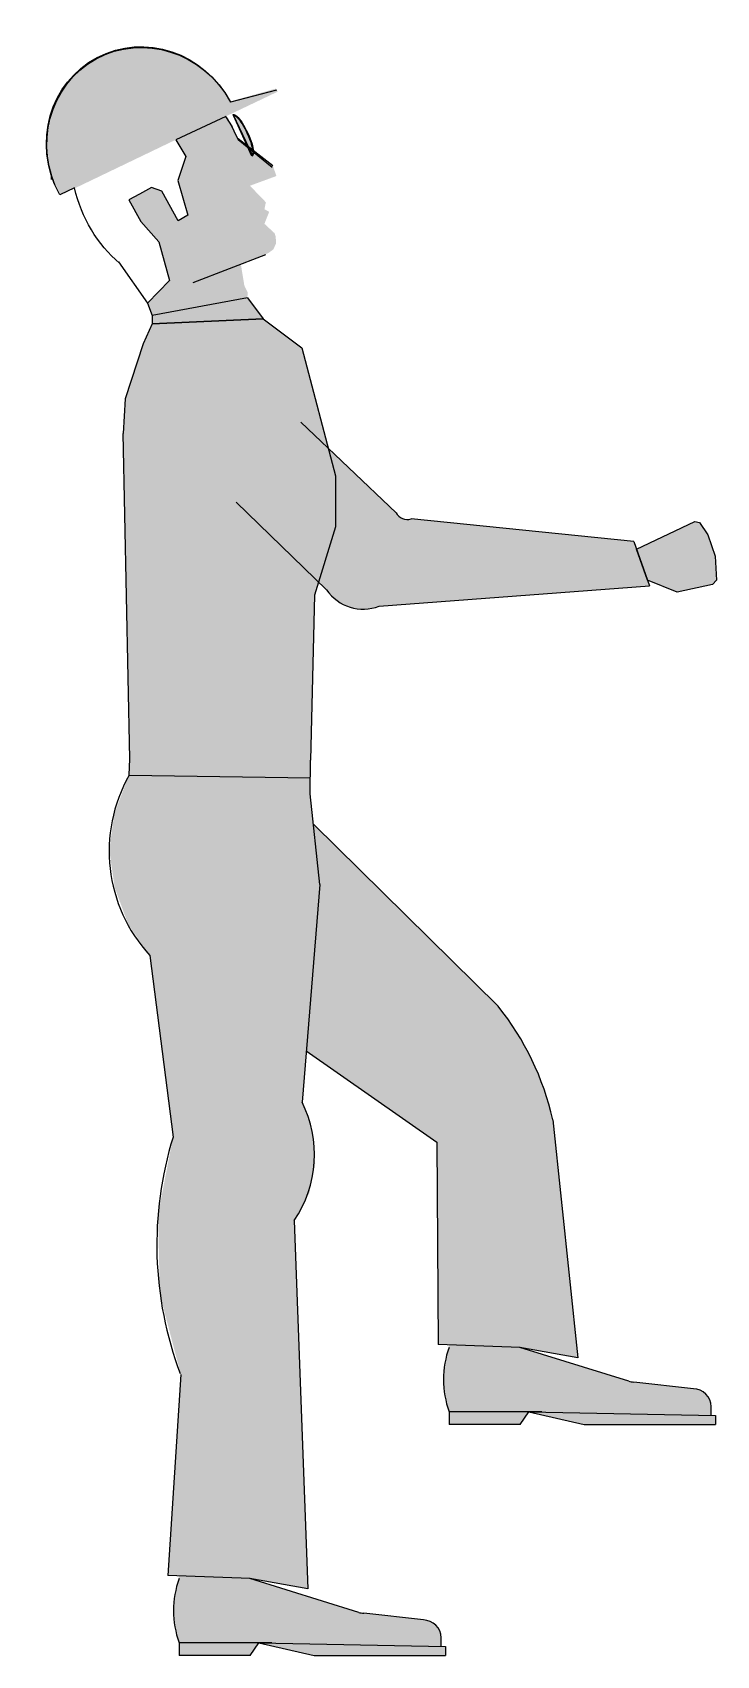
# Model space of a CAD drawing. Header units: millimetres. Extents: x -173 to 635, y 0 to 1918.
import ezdxf

# ---------------------------------------------------------------- set-up
doc = ezdxf.new("R2010")
doc.units = ezdxf.units.MM
doc.layers.add('dim', color=7, linetype='Continuous', lineweight=15)

msp = doc.modelspace()

# ---------------------------------------------------------------- hatches: boundary and pattern name
at = {"transparency": 33554687}
h = msp.add_hatch(color=256, dxfattribs=at)
edge = h.paths.add_edge_path(flags=0)
edge.add_line((54.93630868255423, 1819.525777103612), (-122.5348140096758, 1734.289900493808))
edge.add_line((-122.5348140096758, 1734.289900493808), (-139.9352109486572, 1726.010728510795))
edge.add_ellipse((-39.7513107033592, 1781.279867925914), major_axis=(58.11734333881323, -105.3467122740462), ratio=0.950992186494054, start_angle=90.00000000005139, end_angle=270.00000000004434, ccw=False)
edge.add_line((60.43258954190242, 1836.5490073408), (114.4618880322887, 1851.739393070107))
edge.add_line((114.4618880322887, 1851.739393070107), (116.644625416302, 1848.092345391633))
edge.add_line((116.644625416302, 1848.092345391633), (55.34587038918107, 1818.926175389672))
edge.add_ellipse((-21.06464009408955, 1747.281012749765), major_axis=(44.25366122100239, -123.5644607827999), ratio=0.7721152249564551, start_angle=104.5003343228677, end_angle=104.7611194766043)
for color, points in [(31, [(-32.00213046025601, 1583.711515586358), (-37.43755364523531, 1598.067482624901), (-11.22151130290149, 1624.781523638172), (-23.87264407794282, 1670.59595475602), (-45.27046321142552, 1694.631686481647), (-59.33781032771367, 1720.189042516286), (-46.80023944282584, 1727.090005252277), (-32.81602576348087, 1734.787232919829), (-20.32300793994364, 1730.354122452438), (-1.212649593413516, 1695.634695386747), (10.36049276187987, 1702.004814835731), (-1.613909657884506, 1743.165266903583), (7.854060117213521, 1771.624060449656), (-3.810731452089385, 1791.310733505758), (55.34587038918107, 1818.926175389672), (63.07364940031403, 1806.36132807401), (70.00677605655801, 1792.35130270943), (110.8072152285604, 1760.360049509443), (115.0881556497916, 1748.40686687571), (83.7387200735975, 1736.905706917169), (102.5981874946883, 1717.38239282812), (100.897309951295, 1709.187154326355), (106.4783888892853, 1706.091938885394), (100.893481104169, 1691.900265433127), (112.7693371566274, 1680.90290714032), (114.1312126909979, 1677.100297109457), (114.7079697052686, 1668.928168643033), (111.4697258273736, 1661.712003878551), (105.2173638979293, 1657.192308432888), (73.01334067474818, 1644.145533669507), (77.10198842728278, 1619.066613433417), (81.03994697329472, 1610.992383870762), (80.73537423059315, 1604.379043594934)]), (144, [(99.24076983514533, 1579.49611963192), (-31.9657406532715, 1573.568732321961), (-32.00213046025601, 1583.711515586358), (80.74450796829478, 1604.421195775503)]), (144, [(155.1757040017837, 1037.310800861102), (-58.99451246942044, 1040.428490379825), (-58.11883569724159, 1059.484711000929), (-66.2491387472619, 1444.183248015586), (-63.80067415358644, 1484.953712131362), (-42.64189813697158, 1550.08105941955), (-31.9657406532715, 1573.568732321961), (99.24076983514533, 1579.49611963192), (114.2606217093271, 1568.335987289203), (145.2848461504254, 1545.284198663197), (167.8702962209936, 1459.233877128921), (184.9512703793516, 1394.155549539486), (184.9512703793516, 1333.822836326435), (159.9138232589612, 1252.901594212046), (158.951648395996, 1213.30302350386), (157.1080100061372, 1137.427579288837), (155.1757040017837, 1057.902995050419)]), (144, [(143.8176417566938, 1457.506955844583), (256.489213293753, 1350.512850662926, 0.3417758209897966), (274.2941440443101, 1343.117259505438), (537.5357185186076, 1316.400028778939), (540.7361448829251, 1307.391190157272), (553.7792671120696, 1270.676274734084), (556.0511457427492, 1264.281193071743), (236.6426283421097, 1240.151311282301, -0.3479024416372287), (174.3540343653731, 1259.32016029954), (67.3013325016218, 1363.047853262164), (135.919920869841, 1419.671609066194)]), (31, [(540.7361448829251, 1307.391190157272), (609.7187516237318, 1340.053487918573), (615.3339557741347, 1338.875128232408), (625.2617691039995, 1324.207532173954), (633.8267155894719, 1299.330596691929), (635.4001888233324, 1270.672108200146), (630.5204873348048, 1265.507614771603), (588.9327167342853, 1256.446983856382), (553.7792671120696, 1270.676274734084)]), (144, [(155.1757040017837, 1037.932427990949), (155.1757040017837, 1016.718606671551), (166.2556079331043, 911.1616133598145), (145.3473317770186, 654.0252282479778), (157.4949473280358, 621.2196989560034), (160.8901830866162, 580.961903532967), (154.0997115694554, 547.0095459469594), (136.1801710875297, 514.1353121700231), (152.1591828973324, 78.75956785213202), (83.72176763810421, 91.07302685198374), (0.09844674257328734, 93.94701965199783), (-13.1420840677165, 94.400565369986), (2.069521597579296, 332.2088533903006), (-22.89384104468627, 427.3549447781406), (-24.78343117197801, 521.8344511436298), (-7.107463179345359, 612.7449922191445), (-34.59283424841124, 827.3423199909739), (-60.25380982657225, 864.1943378129508), (-76.07655228028307, 907.4741921715904), (-82.5917991729948, 951.6847960862797), (-76.54192705835885, 994.9646504451521), (-59.12552436828264, 1040.690051181009)]), (144, [(441.7176312113625, 633.1877081293082, 0.1146493086116371), (377.0772322236706, 767.2566830523274), (158.8119363200458, 982.527642494243), (166.2556079331043, 911.1616133598145), (150.2666479346474, 714.5244853149816), (304.7523977575329, 606.7779353274964), (306.0806558630866, 367.5134839899838), (402.8790804987332, 364.1977173009294), (471.3819228281354, 351.8724864721298)]), (49, [(628.9727399308031, 283.7204956843052), (634.2227399308031, 283.6129186202306), (634.2227399308031, 273.1129186202306), (478.8725873456206, 273.1129186202306), (413.4285066818265, 288.1371844145469), (403.2227399308031, 273.1129186202306), (319.2227399308031, 273.1129186202306), (319.2227399308613, 288.1371844145469, -0.1695982342089085), (319.3211866733764, 367.0599382719956), (402.9445075689073, 364.1859454719815), (531.5889569731298, 324.0719782966189, 0.07116845775489722), (537.4770317428483, 323.229621400591), (607.9727399308031, 315.1129186202306, -0.414213562373095), (628.9727399308031, 294.1129186202306)]), (49, [(309.75, 10.60757706430741), (315, 10.5), (315, 0), (159.6498474148175, 0), (94.20576675102348, 15.02426579454914), (84, 0), (0, 0), (5.820766091346741e-11, 15.02426579454914, -0.1695982342089085), (0.09844674257328734, 93.94701965199783), (83.72176763810421, 91.07302685198374), (212.3662170423268, 50.95905967662111, 0.07116845775489722), (218.2542918120453, 50.11670278036036), (288.75, 42, -0.414213562373095), (309.75, 21)])]:
    msp.add_hatch(color=color, dxfattribs=at).paths.add_polyline_path(points)
h = msp.add_hatch(color=256, dxfattribs=at)
edge = h.paths.add_edge_path()
edge.add_line((87.91616785705992, 1778.308711517602), (82.24583854506636, 1782.75476514874))
edge.add_line((82.24583854506636, 1782.75476514874), (64.08247296839545, 1820.928844806273))
edge.add_ellipse((75.43833356812684, 1797.062148665311), major_axis=(11.35586059964263, -23.8666961404961), ratio=0.2261427533516489, start_angle=70.44512389094928, end_angle=180, ccw=False)
h = msp.add_hatch(color=256, dxfattribs=at)
edge = h.paths.add_edge_path(flags=0)
edge.add_ellipse((75.43833356812684, 1797.062148665311), major_axis=(11.35586059964263, -23.8666961404961), ratio=0.2261427533516489, start_angle=0, end_angle=70.44512389094928, ccw=False)
edge.add_line((86.79419416777091, 1773.195452524815), (82.24583854506636, 1782.754765148507))
edge.add_line((82.24583854506636, 1782.75476514874), (87.91616785705992, 1778.308711517602))

# ---------------------------------------------------------------- linework, layer by layer
for p, q in [((115.0721451983845, 1849.905613185838), (60.79672798437241, 1835.619536039885)), ((86.79419416777091, 1773.195452524815), (64.08247296839545, 1820.92884480604)), ((86.09676842547196, 1771.834623561008), (64.18527432288829, 1819.940604942851)), ((109.8921136847421, 1758.600036486983), (69.63155862387066, 1791.268122198991)), ((-150.824101725826, 1744.466935066506), (-150.9776923145982, 1748.714488384314)), ((-123.5348140096758, 1734.289900493808), (-140.9352109486572, 1726.010728510795)), ((16.61853320841328, 1622.374426272465), (102.5803287317758, 1655.540019809268)), ((80.74450796829478, 1604.421195775503), (99.24076983514533, 1579.49611963192)), ((-31.9657406532715, 1573.568732321961), (-42.64189813697158, 1550.08105941955)), ((-32.00213046025601, 1583.711515586358), (-31.9657406532715, 1573.568732321961)), ((99.24076983514533, 1579.49611963192), (-31.9657406532715, 1573.568732321961)), ((99.24076983514533, 1579.49611963192), (145.2848461504254, 1545.284198663197)), ((-42.64189813697158, 1550.08105941955), (-63.80067415358644, 1484.953712131362)), ((145.2848461504254, 1545.284198663197), (184.9512703793516, 1394.155549539486)), ((-63.80067415358644, 1484.953712131362), (-66.2491387472619, 1444.183248015586)), ((-58.11883569724159, 1059.484711000929), (-66.2491387472619, 1444.183248015586)), ((143.8176417566938, 1457.506955844583), (256.489213293753, 1350.512850663159)), ((184.9512703793516, 1394.155549539486), (184.9512703793516, 1333.822836326435)), ((67.3013325016218, 1363.047853262164), (174.3540343653731, 1259.32016029954)), ((537.5357185186076, 1316.400028778939), (274.2941440443101, 1343.117259505438)), ((184.9512703793516, 1333.822836326435), (159.9138232589612, 1252.901594212046)), ((537.5357185186076, 1316.400028778939), (556.0511457427492, 1264.281193071743)), ((159.9138232589612, 1252.901594212046), (155.1757040017837, 1057.902995050419)), ((236.6426283418623, 1240.151311281836), (556.0511457427492, 1264.281193071743)), ((-58.99451246942044, 1040.428490379825), (-58.11883569724159, 1059.484711000929)), ((155.084731089788, 1018.262136287056), (155.1757040017837, 1057.902995050419)), ((166.2556079331043, 911.1616133598145), (155.084731089788, 1018.262136287056)), ((158.8119363199876, 982.5276424943004), (377.07723222395, 767.2566830520518)), ((166.2556079331043, 911.1616133598145), (145.3473317770186, 654.0252282479778)), ((-34.59283424841124, 827.3423199909739), (-7.107463179345359, 612.7449922191445)), ((150.2666479346735, 714.5244853149634), (304.7523977575329, 606.7779353274964)), ((441.7176313132659, 633.1877071629278), (471.3819228281354, 351.8724864721298)), ((304.7523977575329, 606.7779353274964), (306.0806558630866, 367.5134839899838)), ((136.1801710875297, 514.1353121700231), (152.1591828973324, 78.75956785213202)), ((403.2227399308031, 364.1859454719815), (306.0806558630866, 367.5134839899838)), ((531.5889569727369, 324.0719782966189), (402.9445075689073, 364.1859454719815)), ((471.3819228281354, 351.8724864721298), (402.9445075689073, 364.1859454719815)), ((2.069521597579296, 332.2088533903006), (-13.1420840677165, 94.400565369986)), ((607.9727399308031, 315.1129186202306), (537.4770317428483, 323.229621400591)), ((428.8628490328629, 288.1371844145469), (319.2227399308031, 288.1371844145469)), ((319.2227399308031, 288.1371844145469), (319.2227399308031, 273.1129186202306)), ((403.2227399308031, 273.1129186202306), (413.4285066818265, 288.1371844145469)), ((413.4285066818265, 288.1371844145469), (634.2227399308031, 283.6129186202306)), ((413.4285066818265, 288.1371844145469), (478.8725873456206, 273.1129186202306)), ((628.9727399308031, 283.6129186202306), (628.9727399308031, 294.1129186202306)), ((403.2227399308031, 273.1129186202306), (319.2227399308031, 273.1129186202306)), ((478.8725873456206, 273.1129186202306), (634.2227399308031, 273.1129186202306)), ((634.2227399308031, 283.6129186202306), (634.2227399308031, 273.1129186202306)), ((84, 91.07302685198374), (-13.1420840677165, 94.400565369986)), ((152.1591828973324, 78.75956785213202), (83.72176763810421, 91.07302685198374)), ((212.3662170419339, 50.95905967662111), (83.72176763810421, 91.07302685198374)), ((288.75, 42), (218.2542918120453, 50.11670278036036)), ((309.75, 10.5), (309.75, 21)), ((0, 15.02426579454914), (0, 0)), ((109.6401091020598, 15.02426579454914), (0, 15.02426579454914)), ((84, 0), (0, 0)), ((84, 0), (94.20576675102348, 15.02426579454914)), ((94.20576675102348, 15.02426579454914), (159.6498474148175, 0)), ((94.20576675102348, 15.02426579454914), (315, 10.5)), ((159.6498474148175, 0), (315, 0)), ((315, 10.5), (315, 0))]:
    msp.add_line(p, q, dxfattribs=at)
at = {"color": 31, "transparency": 33554687}
for p, q in [((55.34587038918107, 1818.926175389672), (-3.810731452089385, 1791.310733505758)), ((63.07364940031403, 1806.36132807401), (55.34587038918107, 1818.926175389672)), ((110.8072152285604, 1760.360049509443), (70.00677605655801, 1792.35130270943)), ((-37.43755364523531, 1598.067482624901), (-32.00213046025601, 1583.711515586358)), ((540.7361448829251, 1307.391190157272), (609.7187516237318, 1340.053487918573)), ((609.7187516237318, 1340.053487918573), (615.3339557741347, 1338.875128232408)), ((615.3339557741347, 1338.875128232408), (625.2617691039995, 1324.207532173954)), ((625.2617691039995, 1324.207532173954), (633.8267155894719, 1299.330596691929)), ((553.7792671120696, 1270.676274734084), (540.7361448829251, 1307.391190157272)), ((633.8267155894719, 1299.330596691929), (635.4001888233324, 1270.672108200146)), ((588.9327167342853, 1256.446983856382), (553.7792671120696, 1270.676274734084)), ((635.4001888233324, 1270.672108200146), (630.5204873348048, 1265.507614771603)), ((630.5204873348048, 1265.507614771603), (588.9327167342853, 1256.446983856382))]:
    msp.add_line(p, q, dxfattribs=at)
at = {"color": 37, "transparency": 33554687}
for p, q in [((-3.810731452089385, 1791.310733505758), (7.854060117213521, 1771.624060449656)), ((7.854060117213521, 1771.624060449656), (-1.613909657884506, 1743.165266903583)), ((-46.80023944282584, 1727.090005252277), (-59.33781032771367, 1720.189042516286)), ((-32.81602576348087, 1734.787232919829), (-46.80023944282584, 1727.090005252277)), ((-20.32300793994364, 1730.354122452438), (-32.81602576348087, 1734.787232919829)), ((-1.212649593413516, 1695.634695386747), (-20.32300793994364, 1730.354122452438)), ((-1.613909657884506, 1743.165266903583), (10.36049276187987, 1702.004814835731)), ((-59.33781032771367, 1720.189042516286), (-45.27046321142552, 1694.631686481647)), ((-45.27046321142552, 1694.631686481647), (-23.87264407794282, 1670.59595475602)), ((10.36049276187987, 1702.004814835731), (-1.212649593413516, 1695.634695386747)), ((-23.87264407794282, 1670.59595475602), (-11.22151130290149, 1624.781523638172)), ((-71.55407467085024, 1646.975125745172), (-37.43755364523531, 1598.067482624901)), ((-11.22151130290149, 1624.781523638172), (-37.43755364523531, 1598.067482624901))]:
    msp.add_line(p, q, dxfattribs=at)
at = {"color": 144, "transparency": 33554687}
for p, q in [((80.74450796829478, 1604.421195775503), (-32.00213046025601, 1583.711515586358)), ((-31.9657406532715, 1573.568732321961), (99.24076983514533, 1579.49611963192)), ((-58.99451246942044, 1040.428490379825), (155.1757040017837, 1037.310800861102))]:
    msp.add_line(p, q, dxfattribs=at)
at = {"transparency": 33554687}
for centre, radius, start, end in [((270.1694500097292, 1358.317568683764), 15.74999999989905, 209.7052099783864, 285.1819607463386), ((217.6056954477608, 1289.078248504549), 52.5000000000859, 214.5288216638577, 291.2604639754767), ((99.21796771361551, 950.6060078237206), 181.932040218857, 150.4149826665707, 222.6506171589228), ((120.8943615387907, 561.1225002568681), 328.8175246988787, 12.65997883928477, 38.82143796110037), ((20.15289134953491, 591.9840503120795), 139.7238550628548, 326.1402842219373, 26.36110958858949), ((406.0461943856499, 485.1888363072649), 432.3962507590904, 162.8425649847645, 200.5913216610133), ((424.8375716562805, 326.1615649433807), 112.2512636677217, 160.1996631536001, 199.8003368463999), ((537.4770317424554, 344.229621400591), 21, 253.7168450267668, 270), ((537.4770317428483, 344.229621400591), 21, 253.7168450267668, 270), ((607.9727399308031, 294.1129186202306), 21, 0, 90), ((105.6148317254774, 53.04864632338285), 112.2512636677217, 160.1996631536001, 199.8003368463999), ((218.2542918120453, 71.11670278036036), 21, 253.716845027167, 270), ((218.2542918116524, 71.11670278036036), 21, 253.716845027167, 270), ((288.75, 21), 21, 0, 90)]:
    msp.add_arc(centre, radius, start, end, dxfattribs=at)
at = {"transparency": 33554687, "extrusion": (0, 0, -1)}
for centre, major_axis, ratio, start_param, end_param in [((-40.79609795230499, 1782.030990770087), (-56.13329407884885, 106.4171446692199), 0.9546659633886223, 4.71238898038403, 7.853981633973823), ((-40.2513107033592, 1781.279867925914), (-57.89568867843627, 105.4686902172398), 0.9546330767732015, 4.712388980385761, 7.853981633975554), ((-22.1797515475846, 1747.724842564669), (42.18419021192821, -124.2861882758676), 0.7721152249566507, 10.66671429371901, 10.90612542230017), ((75.43833356812684, 1797.062148665311), (11.3558605996579, -23.86669614049605), 0.2261427533504956, 3.14159265358725, 6.283185307179586), ((75.14102137419832, 1795.887614252046), (10.95574705129184, -24.05299069104948), 0.2261427533504959, 3.14159265358725, 6.283185307179586)]:
    msp.add_ellipse(centre, major_axis=major_axis, ratio=ratio, start_param=start_param, end_param=end_param, dxfattribs=at)
at = {"color": 37, "transparency": 33554687, "extrusion": (0, 0, -1)}
msp.add_ellipse((-22.07502289650438, 1747.957968083909), major_axis=(-45.93230625878927, 123.6206621356836), ratio=0.7685648488752549, start_param=4.069691386099334, end_param=4.884036331348137, dxfattribs=at)
at = {"layer": 'dim', "transparency": 33554687}
msp.add_line((319.2227399308031, 273.1129186202306), (403.2227399308031, 273.1129186202306), dxfattribs=at)

doc.saveas('drawing.dxf')
